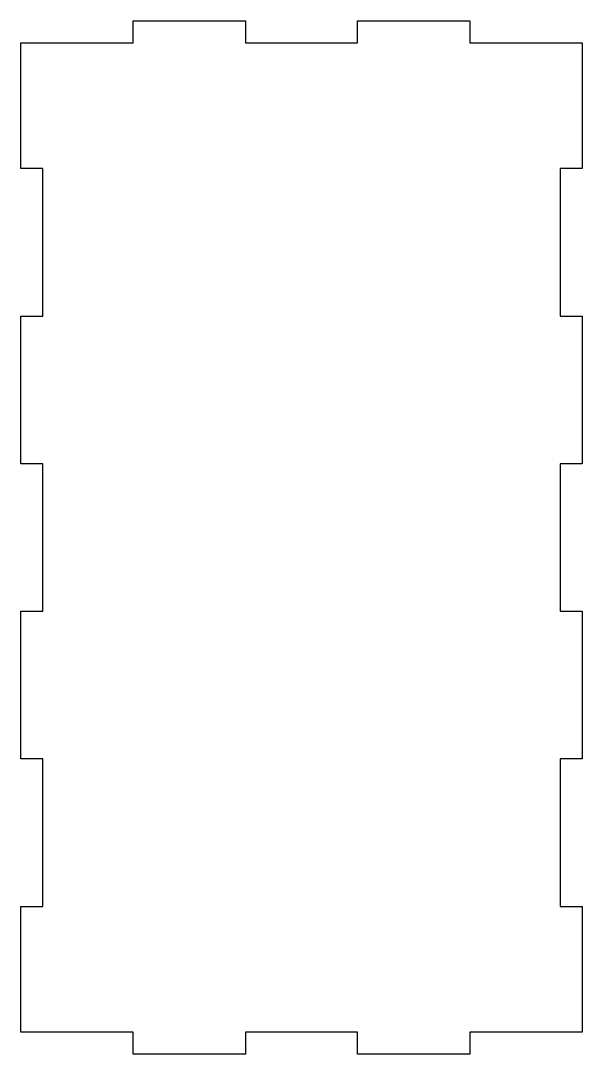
# Model space of a CAD drawing. Header units: millimetres. Extents: x 0 to 76, y 0 to 140.
import ezdxf

# ---------------------------------------------------------------- set-up
doc = ezdxf.new("R2010")
doc.units = ezdxf.units.MM

msp = doc.modelspace()

# ---------------------------------------------------------------- linework, layer by layer
msp.add_lwpolyline([(0, 3), (0, 20), (3, 20), (3, 40), (0, 40), (0, 60), (3, 60), (3, 70), (3, 80), (0, 80), (0, 100), (3, 100), (3, 120), (0, 120), (0, 137), (15.2, 137), (15.2, 140), (30.4, 140), (30.4, 137), (38, 137), (45.6, 137), (45.6, 140), (60.8, 140), (60.8, 137), (76, 137), (76, 120), (73, 120), (73, 100), (76, 100), (76, 80), (73, 80), (73, 70), (73, 60), (76, 60), (76, 40), (73, 40), (73, 20), (76, 20), (76, 3), (60.8, 3), (60.8, 0), (45.6, 0), (45.6, 3), (38, 3), (30.4, 3), (30.4, 0), (15.2, 0), (15.2, 3)], close=True)

doc.saveas('drawing.dxf')
